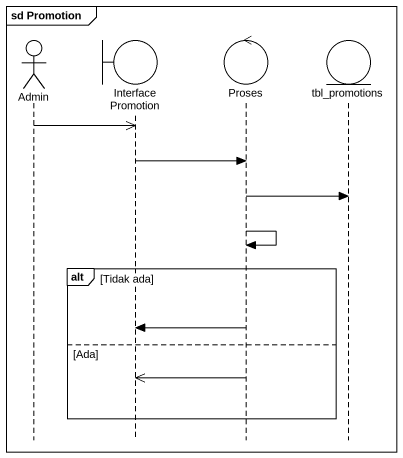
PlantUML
@startuml
mainframe sd Promotion
hide footbox
actor Admin
boundary "Interface Promotion" as Interface_Promotion
control Proses
entity tbl_promotions

Admin ->> Interface_Promotion
Interface_Promotion -> Proses
Proses -> tbl_promotions
Proses -> Proses
alt Tidak ada
  Proses -> Interface_Promotion
else Ada
  Proses ->> Interface_Promotion
end
@enduml
